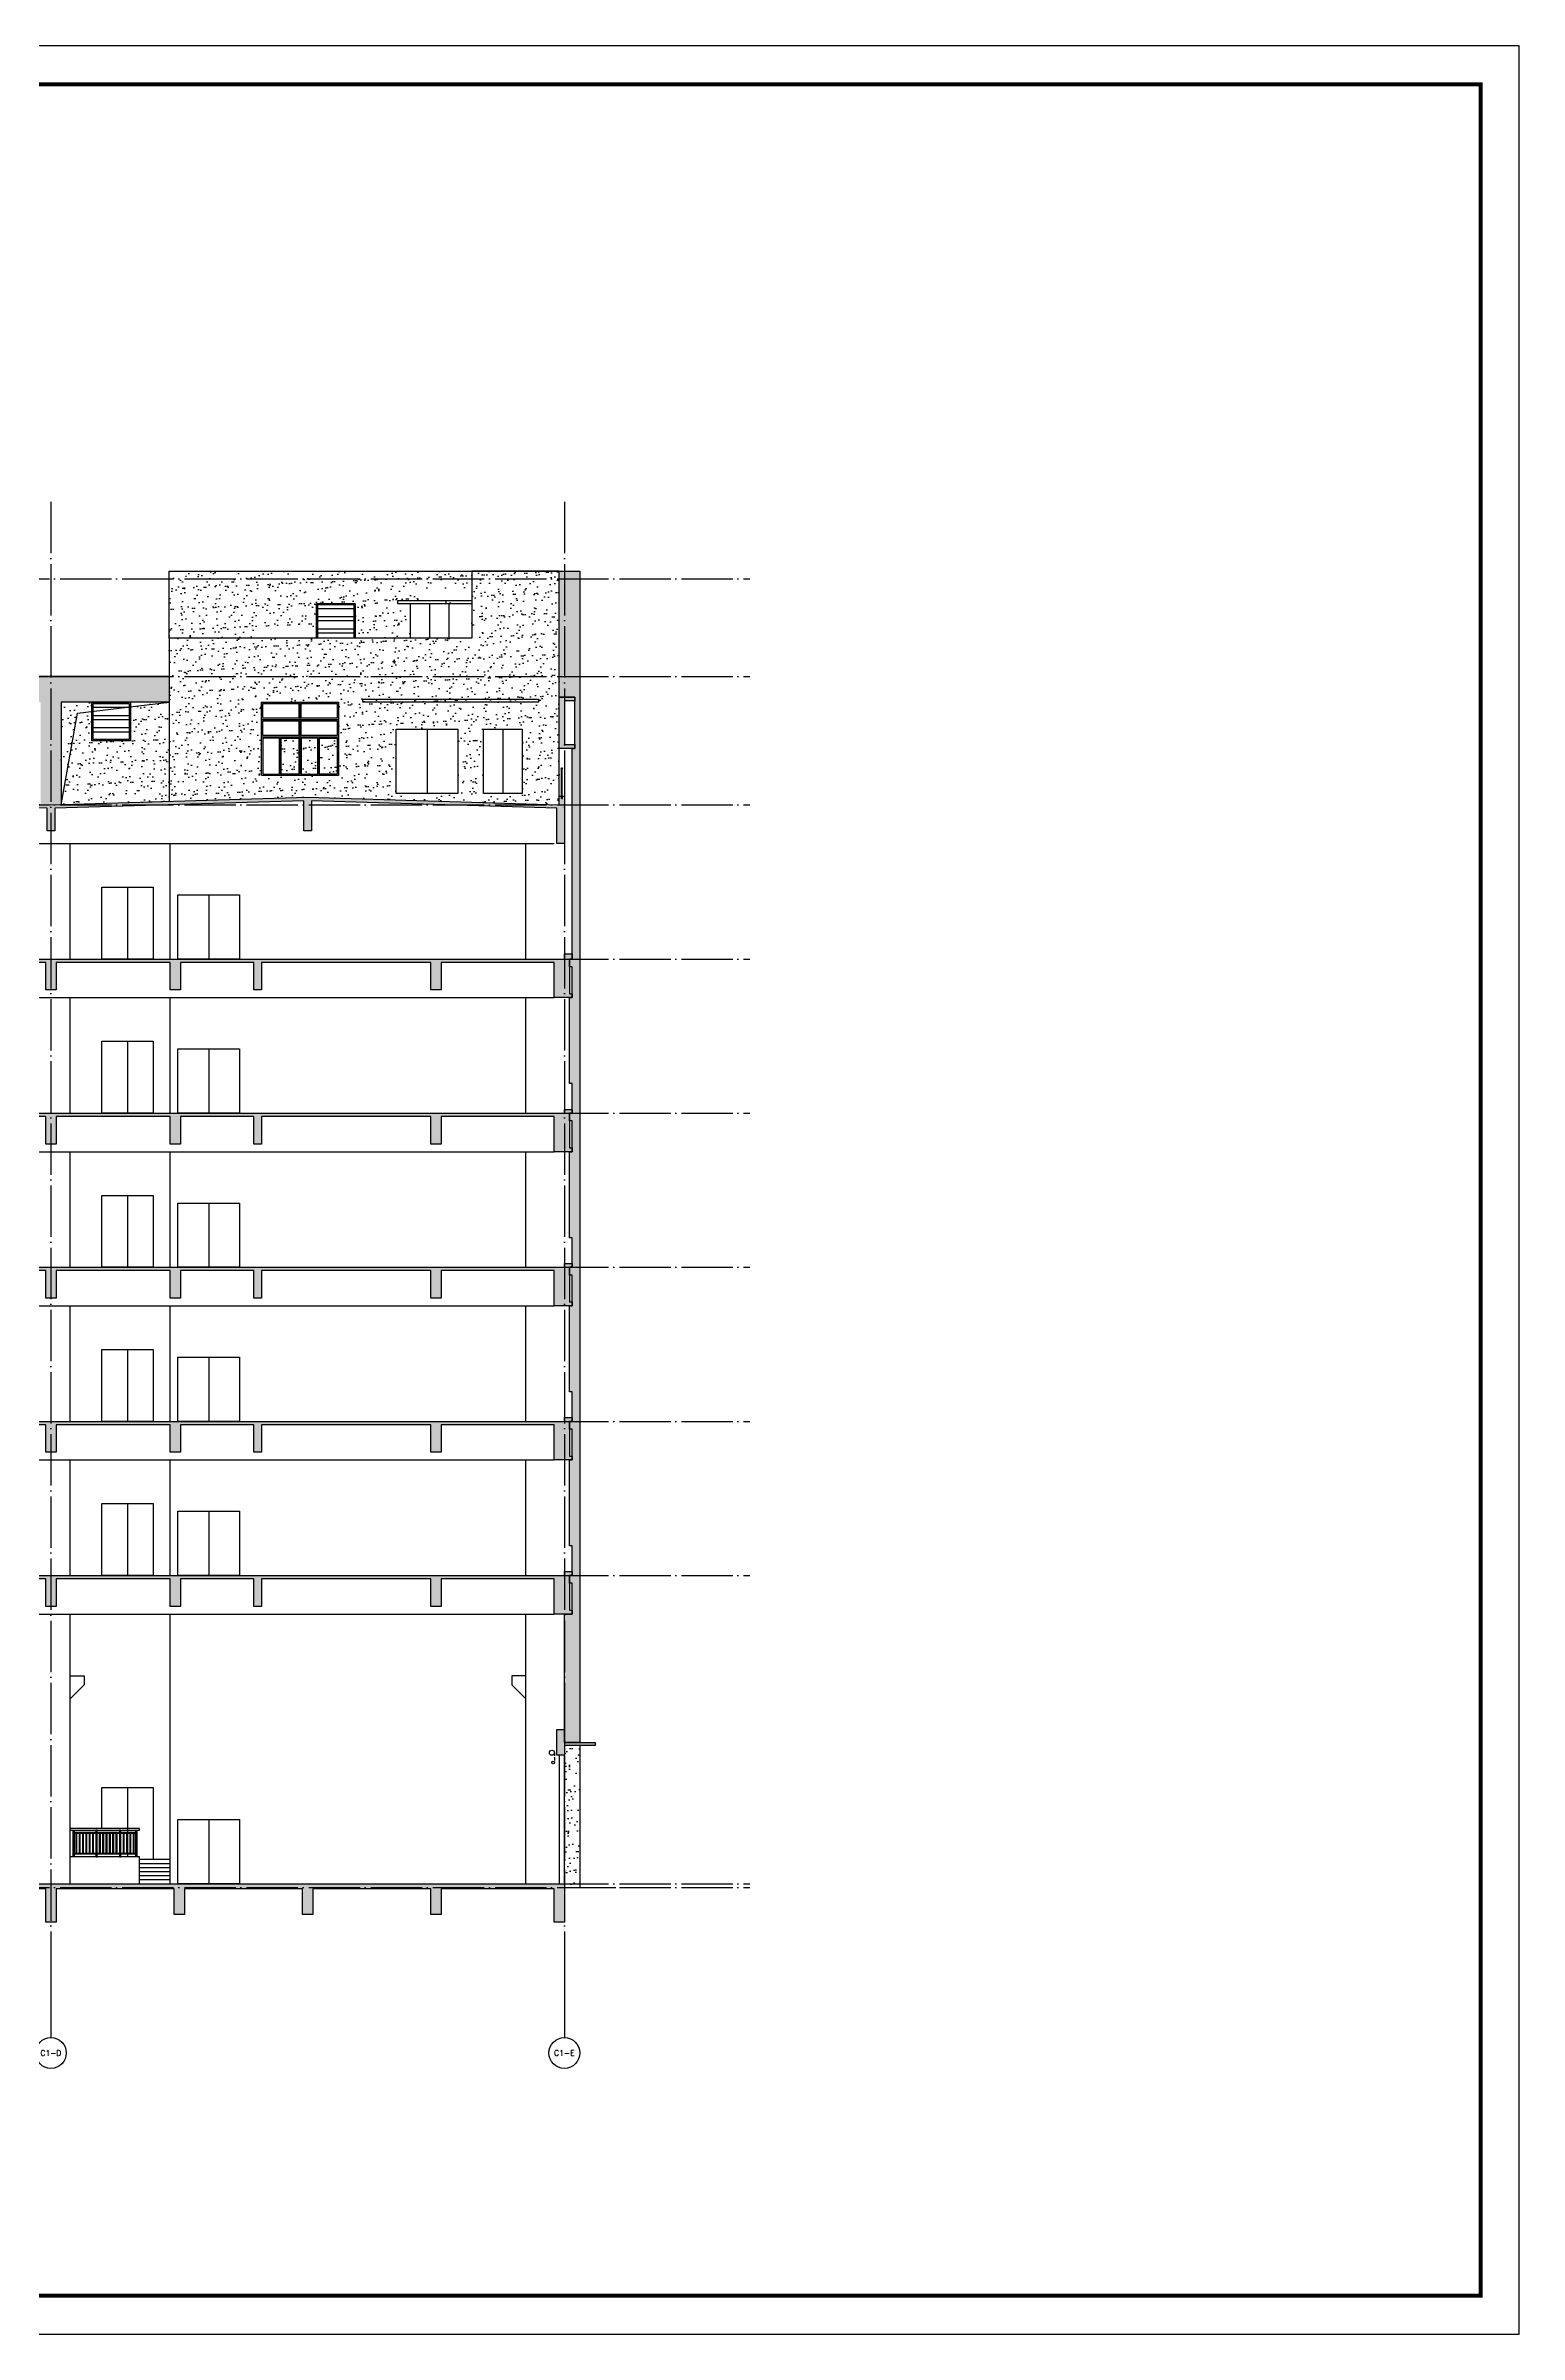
# Model space of a CAD drawing. Extents: x 6843040 to 15500510, y -6507076 to -4940511.
# Drawn here: x 8177703 to 8235093, y -5959321 to -5870221 of the extents above; entities that cross this region are included whole.
import ezdxf
from ezdxf.enums import TextEntityAlignment as Align

# ---------------------------------------------------------------- set-up
doc = ezdxf.new("R2010")
doc.units = 0
doc.header["$LTSCALE"] = 1000
doc.header["$MEASUREMENT"] = 0
for name, pattern in [('DASH', [0.35, 0.25, -0.1]), ('DASH_50', [0.175, 0.125, -0.05]), ('DOTE', [2.42, 2, -0.2, 0.02, -0.2])]:
    doc.linetypes.add(name, pattern=pattern)
for name, color, linetype in [('AXIS', 3, 'Continuous'), ('AXIS_TEXT', 7, 'Continuous'), ('COLUMN', 10, 'Continuous'), ('DOTE', 8, 'DOTE'), ('E_LINE_1', 1, 'Continuous'), ('E_LINE_3', 7, 'Continuous'), ('E_LINE_4', 5, 'Continuous'), ('E_LINE_5', 8, 'Continuous'), ('PUB_HACTH', 8, 'Continuous'), ('PUB_TITLE', 4, 'Continuous'), ('RAIL', 163, 'Continuous'), ('WALL6', 5, 'Continuous'), ('WINDOW', 4, 'Continuous'), ('剪力墙线', 211, 'Continuous')]:
    doc.layers.add(name, color=color, linetype=linetype)
doc.styles.add('_TCH_AXIS', font='COMPLEX', dxfattribs={"bigfont": 'GBCBIG'})
doc.styles.add('COMPLEX', font='COMPLEX')
pattern_1 = [(82.5, (0, 0), (-422.103955, 395.378137), [0, -456, 0, -510, 0, -487.5]), (52.5, (0, 0), (-223.241253, 974.09392), [0, -246, 0, -411, 0, -157.5]), (12.5, (-260.9, -260.9), (659.408782, 661.809715), [0, -150, 0, -540, 0, -705]), (2.5, (-260.9, -260.9), (451.51265, 823.878855), [0, -75, 0, -354, 0, -405])]

# ---------------------------------------------------------------- blocks, each defined once
blk = doc.blocks.new('wdadas')
at = {"layer": 'E_LINE_4'}
for points in [[(8261316, -6090106), (8320516, -6090106)], [(8262416, -6094606), (8262416, -6090106)], [(8264516, -6094606), (8264516, -6090106)], [(8272766, -6094606), (8272766, -6090106)], [(8280165, -6094606), (8280165, -6090106)], [(8281665, -6094606), (8281665, -6090106)], [(8289965, -6094606), (8289965, -6090106)], [(8296066, -6094606), (8296066, -6090106)], [(8300165, -6094606), (8300165, -6090106)], [(8301665, -6094606), (8301665, -6090106)], [(8305566, -6094606), (8305566, -6090106)], [(8319416, -6094606), (8319416, -6090106)]]:
    blk.add_lwpolyline(points, dxfattribs=at)
at = {"layer": 'E_LINE_5'}
for points in [[(8274245, -6093456), (8274245, -6090106)], [(8275725, -6093456), (8275725, -6090106)], [(8277205, -6093456), (8277205, -6090106)], [(8278685, -6093456), (8278685, -6090106)], [(8291445, -6093456), (8291445, -6090106)], [(8292925, -6093456), (8292925, -6090106)], [(8294405, -6093456), (8294405, -6090106)], [(8295885, -6093456), (8295885, -6090106)], [(8272766, -6093456), (8280165, -6093456)], [(8289965, -6093456), (8296066, -6093456)]]:
    blk.add_lwpolyline(points, dxfattribs=at)
at = {"layer": 'WINDOW'}
for points in [[(8265951, -6094606), (8265951, -6091806), (8267951, -6091806), (8267951, -6094606)], [(8269281, -6094606), (8269281, -6091806), (8271281, -6091806), (8271281, -6094606)], [(8282900, -6094606), (8282900, -6091806), (8284900, -6091806), (8284900, -6094606)], [(8286430, -6094606), (8286430, -6091806), (8288430, -6091806), (8288430, -6094606)], [(8296931, -6094606), (8296931, -6091806), (8298931, -6091806), (8298931, -6094606)], [(8302901, -6094606), (8302901, -6091806), (8304901, -6091806), (8304901, -6094606)]]:
    blk.add_lwpolyline(points, close=True, dxfattribs=at)
for points in [[(8266951, -6091806), (8266951, -6094606)], [(8270281, -6091806), (8270281, -6094606)], [(8283900, -6091806), (8283900, -6094606)], [(8287430, -6091806), (8287430, -6094606)], [(8297931, -6091806), (8297931, -6094606)], [(8303901, -6091806), (8303901, -6094606)]]:
    blk.add_lwpolyline(points, dxfattribs=at)
blk = doc.blocks.new('gtdwer34')
at = {"layer": 'WALL6'}
h = blk.add_hatch(dxfattribs=at)
h.set_pattern_fill('ANSI32', color=256, scale=2, style=0)
h.set_pattern_definition([(45, (2115741.957, -882245.928), (-6.73519209, 6.73519209), []), (45, (2115746.447, -882245.928), (-6.73519209, 6.73519209), [])])
h.paths.add_polyline_path([(44309, -285947), (44243, -285947), (44243, -285953), (44309, -285953)])
for p, q in [((44261, -285909), (44261, -284869)), ((44291, -285909), (44291, -284869))]:
    blk.add_line(p, q, dxfattribs=at)
at = {"layer": 'WALL6', "linetype": 'DASH', "ltscale": 0.05}
for p, q in [((44261, -285947), (44261, -285909)), ((44291, -285947), (44291, -285909))]:
    blk.add_line(p, q, dxfattribs=at)
at = {"layer": 'WALL6'}
blk.add_lwpolyline([(44243, -285947), (44309, -285947), (44309, -285953), (44243, -285953)], close=True, dxfattribs=at)
for points in [[(44250, -285924), (44250, -285920, 0.231992), (44261, -285909), (44291, -285909)], [(44303, -285924), (44303, -285920, -0.231992), (44291, -285909), (44286, -285909)]]:
    blk.add_lwpolyline(points, format="xyb", dxfattribs=at)
blk.add_lwpolyline([(44303, -285920), (44250, -285920)], dxfattribs=at)
at = {"layer": 'WALL6', "linetype": 'DASH', "ltscale": 0.05}
for points in [[(44288, -286022), (44304, -286022), (44304, -285955), (44251, -285955), (44251, -286022), (44268, -286022)], [(44304, -286022), (44304, -285955), (44251, -285955), (44251, -286022), (44268, -286022)], [(44288, -286017), (44299, -286017), (44299, -285960), (44256, -285960), (44256, -286017), (44268, -286017)], [(44268, -286017), (44268, -286022)], [(44288, -286017), (44288, -286022)]]:
    blk.add_lwpolyline(points, dxfattribs=at)
at = {"layer": 'WALL6'}
for radius in [25, 20]:
    blk.add_circle((44276, -284849), radius, dxfattribs=at)
blk = doc.blocks.new('_AXISO')
blk.add_circle((0, 0), 0.5)
at = {"layer": 'AXIS_TEXT', "style": 'COMPLEX', "width": 1.041667}
blk.add_attdef('A', text='', height=0.56, dxfattribs=at).set_placement((-0.25, -0.28), (0.25, -0.28), align=Align.FIT)

msp = doc.modelspace()

# ---------------------------------------------------------------- hatches: boundary and pattern name
at = {"layer": 'E_LINE_5'}
h = msp.add_hatch(dxfattribs=at)
h.set_pattern_fill('ANSI32', color=256, scale=100, angle=135)
h.set_pattern_definition([(180, (-119583.7, 3850), (-3e-14, -476.25), []), (180, (-119742.46, 4008.75), (-3e-14, -476.25), [])])
h.paths.add_polyline_path([(8189704, -5893380.4), (8189704, -5891980.4), (8188304, -5891980.4), (8188304, -5893380.4)])
h = msp.add_hatch(dxfattribs=at)
h.set_pattern_fill('ANSI32', color=256, scale=100, angle=135)
h.set_pattern_definition([(180, (-128333.93, -8e-09), (-3e-14, -476.25), []), (180, (-128492.7, 158.75), (-3e-14, -476.25), [])])
h.paths.add_polyline_path([(8180953.7, -5897230.4), (8180953.7, -5895830.4), (8179553.7, -5895830.4), (8179553.7, -5897230.4)])
at = {"layer": 'PUB_HACTH'}
h = msp.add_hatch(dxfattribs=at)
h.set_pattern_fill('粉刷', color=256, scale=150, angle=45)
h.set_pattern_definition(pattern_1)
h.paths.add_polyline_path([(8182503.6, -5893280.4), (8182503.6, -5899642.4), (8187903.6, -5899480.4), (8197703.6, -5899774.4), (8197703.6, -5895580.4), (8197703.6, -5890680.4), (8194303.6, -5890680.4), (8194303.6, -5893280.4)])
h.paths.add_polyline_path([(8190054, -5895660.4), (8192547.5, -5895660.4), (8192097.5, -5895210.4), (8192997.5, -5895210.4), (8192547.5, -5895660.4), (8196897, -5895660.4), (8196897, -5895780.4), (8190054, -5895780.4)], flags=16)
h.paths.add_polyline_path([(8189104, -5895780.4), (8189104, -5898630.4), (8186104, -5898630.4), (8186104, -5895780.4)], flags=16)
h.paths.add_polyline_path([(8189054, -5895830.4), (8189054, -5896405.4), (8187654, -5896405.4), (8187654, -5895830.4)], flags=0)
h.paths.add_polyline_path([(8189054, -5898580.4), (8188354, -5898580.4), (8186854, -5898580.4), (8186854, -5897130.4), (8187554, -5897180.4), (8188354, -5897154.6), (8188354, -5897130.4), (8188354, -5897180.4), (8189104, -5897130.4), (8189054, -5897130.4)], flags=16)
h.paths.add_polyline_path([(8189054, -5896505.4), (8189054, -5897080.4), (8187654, -5897080.4), (8187654, -5896505.4)], flags=0)
h.paths.add_polyline_path([(8187554, -5895830.4), (8187554, -5896405.4), (8186154, -5896405.4), (8186154, -5895830.4)], flags=0)
h.paths.add_polyline_path([(8187554, -5896505.4), (8187554, -5897080.4), (8186154, -5897080.4), (8186154, -5896505.4)], flags=0)
h.paths.add_polyline_path([(8191354, -5896830.4), (8193754, -5896830.4), (8193754, -5899330.4), (8191354, -5899330.4)], flags=16)
h.paths.add_polyline_path([(8188304, -5897180.4), (8188304, -5898580.4), (8187654, -5898580.4), (8187654, -5897180.4)], flags=0)
h.paths.add_polyline_path([(8186804, -5897180.4), (8186804, -5898580.4), (8186154, -5898580.4), (8186154, -5897180.4)], flags=0)
h.paths.add_polyline_path([(8194754.3, -5896830.4), (8196254.3, -5896830.4), (8196254.3, -5899330.4), (8194754.3, -5899330.4)], flags=16)
h = msp.add_hatch(dxfattribs=at)
h.set_pattern_fill('粉刷', color=256, scale=150, angle=45)
h.set_pattern_definition(pattern_1)
h.paths.add_polyline_path([(8196897, -5895780.4), (8196897, -5895660.4), (8190054, -5895660.4), (8190054, -5895780.4)])
h.paths.add_polyline_path([(8189754, -5893280.4), (8191903.6, -5893280.4), (8191903.6, -5891930.4), (8191403.6, -5891930.4), (8191403.6, -5891830.4), (8192449.1, -5891830.4), (8191999.1, -5891380.4), (8194303.6, -5891380.4), (8194303.6, -5890680.4), (8182503.6, -5890680.4), (8182503.6, -5893280.4), (8186116.2, -5893280.4), (8185666.2, -5892830.4), (8188254, -5892830.4), (8188254, -5891930.4), (8189754, -5891930.4)])
h.paths.add_polyline_path([(8193303.6, -5891830.4), (8191403.6, -5891830.4), (8191403.6, -5891930.4), (8193303.6, -5891930.4)], flags=17)
h.paths.add_polyline_path([(8194303.6, -5891830.4), (8193303.6, -5891830.4), (8193303.6, -5891930.4), (8194303.6, -5891930.4)], flags=17)
h = msp.add_hatch(dxfattribs=at)
h.set_pattern_fill('粉刷', color=256, scale=150, angle=45)
h.set_pattern_definition(pattern_1)
h.paths.add_polyline_path([(8198503.6, -5936280.4), (8197903.6, -5936280.4), (8197903.6, -5931280.4), (8198203.6, -5931280.4), (8198203.6, -5930080.4), (8198103.6, -5930080.4), (8198103.6, -5929780.4), (8198203.6, -5929780.4), (8198203.6, -5928630.4), (8198103.6, -5928630.4), (8198103.6, -5925280.4), (8198203.6, -5925280.4), (8198203.6, -5924080.4), (8198103.6, -5924080.4), (8198103.6, -5923780.4), (8198203.6, -5923780.4), (8198203.6, -5922630.4), (8198103.6, -5922630.4), (8198103.6, -5919280.4), (8198203.6, -5919280.4), (8198203.6, -5918080.4), (8198103.6, -5918080.4), (8198103.6, -5917780.4), (8198203.6, -5917780.4), (8198203.6, -5916630.4), (8198103.6, -5916630.4), (8198103.6, -5913280.4), (8198203.6, -5913280.4), (8198203.6, -5912080.4), (8198103.6, -5912080.4), (8198103.6, -5911780.4), (8198203.6, -5911780.4), (8198203.6, -5910630.4), (8198103.6, -5910630.4), (8198103.6, -5907280.4), (8198203.6, -5907280.4), (8198203.6, -5906080.4), (8198103.6, -5906080.4), (8198103.6, -5905780.4), (8198203.6, -5905780.4), (8198203.6, -5897580.4), (8198303.6, -5897580.4), (8198303.6, -5895580.4), (8197703.6, -5895580.4), (8197703.6, -5890680.4), (8198503.6, -5890680.4)])
h = msp.add_hatch(dxfattribs=at)
h.set_pattern_fill('粉刷', color=256, scale=150, angle=45)
h.set_pattern_definition(pattern_1)
h.paths.add_polyline_path([(8182503.6, -5894780.4), (8138153.6, -5894780.4), (8137903.6, -5894780.4), (8137903.6, -5897980.4), (8138103.3, -5897980.4), (8138103.6, -5899774.4), (8138703.1, -5899756.4), (8138703.1, -5895780.4), (8149703.5, -5895780.4), (8149703.5, -5899534.4), (8150503.5, -5899558.4), (8150503.5, -5895780.4), (8157503.1, -5895780.4), (8157503.1, -5899768.4), (8157903.6, -5899780.4), (8158303.1, -5899768.4), (8158303.1, -5895780.4), (8166403.5, -5895780.4), (8166403.5, -5899525.4), (8167203.5, -5899501.4), (8167203.5, -5895780.4), (8177503.1, -5895780.4), (8177503.1, -5899768.4), (8177903.6, -5899780.4), (8178303.1, -5899768.4), (8178303.1, -5895780.4), (8182503.6, -5895780.4)])
h = msp.add_hatch(color=256, dxfattribs=at)
h.dxf.hatch_style = 1
h.paths.add_polyline_path([(8197703.6, -5897580.4), (8197703.6, -5895580.4), (8198303.6, -5895580.4), (8198303.6, -5895730.4), (8197903.6, -5895730.4), (8197903.6, -5897430.4), (8198303.6, -5897430.4), (8198303.6, -5897580.4)])
h = msp.add_hatch(dxfattribs=at)
h.set_pattern_fill('粉刷', color=256, scale=150, angle=45)
h.set_pattern_definition([(82.5, (-160534.23, -8e-09), (-422.103955, 395.378137), [0, -456, 0, -510, 0, -487.5]), (52.5, (-160534.2, -8e-09), (-223.241253, 974.09392), [0, -246, 0, -411, 0, -157.5]), (12.5, (-160795.16, -260.9), (659.408782, 661.809715), [0, -150, 0, -540, 0, -705]), (2.5, (-160795.16, -260.9), (451.51265, 823.878855), [0, -75, 0, -354, 0, -405])])
h.paths.add_polyline_path([(8182503.6, -5895780.4), (8181003.7, -5895780.4), (8181003.7, -5897280.4), (8179503.7, -5897280.4), (8179503.7, -5895780.4), (8178303.1, -5895780.4), (8178303.1, -5899768.4), (8182503.6, -5899642.4)])
h = msp.add_hatch(color=256, dxfattribs=at)
h.dxf.hatch_style = 1
h.paths.add_polyline_path([(8137603.6, -5901280.5), (8137603.6, -5901130.5), (8137903.6, -5901130.5), (8137903.4, -5898130.5), (8137603.6, -5898130.5), (8137603.6, -5897980.4), (8138103.3, -5897980.4), (8138103.6, -5899774.4), (8147903.6, -5899480.4), (8157903.6, -5899780.4), (8167903.6, -5899480.4), (8177903.6, -5899780.4), (8187903.6, -5899480.4), (8197703.6, -5899774.4), (8197703.6, -5899430.4), (8197903.6, -5899430.4), (8197903.6, -5901280.5), (8197603.6, -5901280.5), (8197603.6, -5899901.5), (8188053.6, -5899615), (8188053.6, -5900780.4), (8187753.6, -5900780.4), (8187753.6, -5899615), (8178053.6, -5899906), (8178053.6, -5900780.5), (8177753.6, -5900780.5), (8177753.6, -5899906), (8168053.6, -5899615), (8168053.6, -5900780.4), (8167753.6, -5900780.4), (8167753.6, -5899615), (8158053.6, -5899906), (8158053.6, -5900780.5), (8157753.6, -5900780.5), (8157753.6, -5899906), (8148053.6, -5899615), (8148053.6, -5900780.4), (8147753.6, -5900780.4), (8147753.6, -5899615), (8138303.6, -5899898.5), (8138303.6, -5901280.5)])
h = msp.add_hatch(color=256, dxfattribs=at)
h.dxf.hatch_style = 1
h.paths.add_polyline_path([(8178103.6, -5929910.4), (8178103.6, -5930980.4), (8177703.6, -5930980.4), (8177703.6, -5929910.4), (8173103.6, -5929910.4), (8173103.6, -5930980.4), (8172703.6, -5930980.4), (8172703.6, -5929910.4), (8168103.6, -5929910.4), (8168103.6, -5930980.4), (8167703.6, -5930980.4), (8167703.6, -5929910.4), (8163103.6, -5929910.4), (8163103.6, -5930980.4), (8162703.6, -5930980.4), (8162703.6, -5929910.4), (8158103.6, -5929910.4), (8158103.6, -5931280.4), (8157703.6, -5931280.4), (8157703.6, -5929910.4), (8153103.6, -5929910.4), (8153103.6, -5930980.4), (8152703.6, -5930980.4), (8152703.6, -5929910.4), (8148103.6, -5929910.4), (8148103.6, -5930980.4), (8147703.6, -5930980.4), (8147703.6, -5929910.4), (8143103.6, -5929910.4), (8143103.6, -5930980.4), (8142703.6, -5930980.4), (8142703.6, -5929910.4), (8138303.6, -5929910.4), (8138303.6, -5931280.4), (8137603.6, -5931280.4), (8137603.6, -5931130.4), (8137703.6, -5931130.4), (8137703.6, -5929780.4), (8137603.6, -5929780.4), (8137603.6, -5929630.4), (8137903.6, -5929630.4), (8137903.6, -5929780.4), (8197903.6, -5929780.4), (8197903.6, -5929630.4), (8198203.6, -5929630.4), (8198203.6, -5929780.4), (8198103.6, -5929780.4), (8198103.6, -5931130.4), (8198203.6, -5931130.4), (8198203.6, -5931280.4), (8197503.6, -5931280.4), (8197503.6, -5929910.4), (8193103.6, -5929910.4), (8193103.6, -5930980.4), (8192703.6, -5930980.4), (8192703.6, -5929910.4), (8186103.6, -5929910.4), (8186103.6, -5930980.4), (8185803.6, -5930980.4), (8185803.6, -5929910.4), (8182953.6, -5929910.4), (8182953.6, -5930980.4), (8182553.6, -5930980.4), (8182553.6, -5929910.4)])
h.paths.add_polyline_path([(8178103.6, -5923910.4), (8178103.6, -5924980.4), (8177703.6, -5924980.4), (8177703.6, -5923910.4), (8173103.6, -5923910.4), (8173103.6, -5924980.4), (8172703.6, -5924980.4), (8172703.6, -5923910.4), (8168103.6, -5923910.4), (8168103.6, -5924980.4), (8167703.6, -5924980.4), (8167703.6, -5923910.4), (8163103.6, -5923910.4), (8163103.6, -5924980.4), (8162703.6, -5924980.4), (8162703.6, -5923910.4), (8158103.6, -5923910.4), (8158103.6, -5925280.4), (8157703.6, -5925280.4), (8157703.6, -5923910.4), (8153103.6, -5923910.4), (8153103.6, -5924980.4), (8152703.6, -5924980.4), (8152703.6, -5923910.4), (8148103.6, -5923910.4), (8148103.6, -5924980.4), (8147703.6, -5924980.4), (8147703.6, -5923910.4), (8143103.6, -5923910.4), (8143103.6, -5924980.4), (8142703.6, -5924980.4), (8142703.6, -5923910.4), (8138303.6, -5923910.4), (8138303.6, -5925280.4), (8137603.6, -5925280.4), (8137603.6, -5925130.4), (8137703.6, -5925130.4), (8137703.6, -5923780.4), (8137603.6, -5923780.4), (8137603.6, -5923630.4), (8137903.6, -5923630.4), (8137903.6, -5923780.4), (8197903.6, -5923780.4), (8197903.6, -5923630.4), (8198203.6, -5923630.4), (8198203.6, -5923780.4), (8198103.6, -5923780.4), (8198103.6, -5925130.4), (8198203.6, -5925130.4), (8198203.6, -5925280.4), (8197503.6, -5925280.4), (8197503.6, -5923910.4), (8193103.6, -5923910.4), (8193103.6, -5924980.4), (8192703.6, -5924980.4), (8192703.6, -5923910.4), (8186103.6, -5923910.4), (8186103.6, -5924980.4), (8185803.6, -5924980.4), (8185803.6, -5923910.4), (8182953.6, -5923910.4), (8182953.6, -5924980.4), (8182553.6, -5924980.4), (8182553.6, -5923910.4)])
h.paths.add_polyline_path([(8178103.6, -5917910.4), (8178103.6, -5918980.4), (8177703.6, -5918980.4), (8177703.6, -5917910.4), (8173103.6, -5917910.4), (8173103.6, -5918980.4), (8172703.6, -5918980.4), (8172703.6, -5917910.4), (8168103.6, -5917910.4), (8168103.6, -5918980.4), (8167703.6, -5918980.4), (8167703.6, -5917910.4), (8163103.6, -5917910.4), (8163103.6, -5918980.4), (8162703.6, -5918980.4), (8162703.6, -5917910.4), (8158103.6, -5917910.4), (8158103.6, -5919280.4), (8157703.6, -5919280.4), (8157703.6, -5917910.4), (8153103.6, -5917910.4), (8153103.6, -5918980.4), (8152703.6, -5918980.4), (8152703.6, -5917910.4), (8148103.6, -5917910.4), (8148103.6, -5918980.4), (8147703.6, -5918980.4), (8147703.6, -5917910.4), (8143103.6, -5917910.4), (8143103.6, -5918980.4), (8142703.6, -5918980.4), (8142703.6, -5917910.4), (8138303.6, -5917910.4), (8138303.6, -5919280.4), (8137603.6, -5919280.4), (8137603.6, -5919130.4), (8137703.6, -5919130.4), (8137703.6, -5917780.4), (8137603.6, -5917780.4), (8137603.6, -5917630.4), (8137903.6, -5917630.4), (8137903.6, -5917780.4), (8197903.6, -5917780.4), (8197903.6, -5917630.4), (8198203.6, -5917630.4), (8198203.6, -5917780.4), (8198103.6, -5917780.4), (8198103.6, -5919130.4), (8198203.6, -5919130.4), (8198203.6, -5919280.4), (8197503.6, -5919280.4), (8197503.6, -5917910.4), (8193103.6, -5917910.4), (8193103.6, -5918980.4), (8192703.6, -5918980.4), (8192703.6, -5917910.4), (8186103.6, -5917910.4), (8186103.6, -5918980.4), (8185803.6, -5918980.4), (8185803.6, -5917910.4), (8182953.6, -5917910.4), (8182953.6, -5918980.4), (8182553.6, -5918980.4), (8182553.6, -5917910.4)])
h.paths.add_polyline_path([(8178103.6, -5911910.4), (8178103.6, -5912980.4), (8177703.6, -5912980.4), (8177703.6, -5911910.4), (8173103.6, -5911910.4), (8173103.6, -5912980.4), (8172703.6, -5912980.4), (8172703.6, -5911910.4), (8168103.6, -5911910.4), (8168103.6, -5912980.4), (8167703.6, -5912980.4), (8167703.6, -5911910.4), (8163103.6, -5911910.4), (8163103.6, -5912980.4), (8162703.6, -5912980.4), (8162703.6, -5911910.4), (8158103.6, -5911910.4), (8158103.6, -5913280.4), (8157703.6, -5913280.4), (8157703.6, -5911910.4), (8153103.6, -5911910.4), (8153103.6, -5912980.4), (8152703.6, -5912980.4), (8152703.6, -5911910.4), (8148103.6, -5911910.4), (8148103.6, -5912980.4), (8147703.6, -5912980.4), (8147703.6, -5911910.4), (8143103.6, -5911910.4), (8143103.6, -5912980.4), (8142703.6, -5912980.4), (8142703.6, -5911910.4), (8138303.6, -5911910.4), (8138303.6, -5913280.4), (8137603.6, -5913280.4), (8137603.6, -5913130.4), (8137703.6, -5913130.4), (8137703.6, -5911780.4), (8137603.6, -5911780.4), (8137603.6, -5911630.4), (8137903.6, -5911630.4), (8137903.6, -5911780.4), (8197903.6, -5911780.4), (8197903.6, -5911630.4), (8198203.6, -5911630.4), (8198203.6, -5911780.4), (8198103.6, -5911780.4), (8198103.6, -5913130.4), (8198203.6, -5913130.4), (8198203.6, -5913280.4), (8197503.6, -5913280.4), (8197503.6, -5911910.4), (8193103.6, -5911910.4), (8193103.6, -5912980.4), (8192703.6, -5912980.4), (8192703.6, -5911910.4), (8186103.6, -5911910.4), (8186103.6, -5912980.4), (8185803.6, -5912980.4), (8185803.6, -5911910.4), (8182953.6, -5911910.4), (8182953.6, -5912980.4), (8182553.6, -5912980.4), (8182553.6, -5911910.4)])
h.paths.add_polyline_path([(8178103.6, -5905910.4), (8178103.6, -5906980.4), (8177703.6, -5906980.4), (8177703.6, -5905910.4), (8173103.6, -5905910.4), (8173103.6, -5906980.4), (8172703.6, -5906980.4), (8172703.6, -5905910.4), (8168103.6, -5905910.4), (8168103.6, -5906980.4), (8167703.6, -5906980.4), (8167703.6, -5905910.4), (8163103.6, -5905910.4), (8163103.6, -5906980.4), (8162703.6, -5906980.4), (8162703.6, -5905910.4), (8158103.6, -5905910.4), (8158103.6, -5907280.4), (8157703.6, -5907280.4), (8157703.6, -5905910.4), (8153103.6, -5905910.4), (8153103.6, -5906980.4), (8152703.6, -5906980.4), (8152703.6, -5905910.4), (8148103.6, -5905910.4), (8148103.6, -5906980.4), (8147703.6, -5906980.4), (8147703.6, -5905910.4), (8143103.6, -5905910.4), (8143103.6, -5906980.4), (8142703.6, -5906980.4), (8142703.6, -5905910.4), (8138303.6, -5905910.4), (8138303.6, -5907280.4), (8137603.6, -5907280.4), (8137603.6, -5907130.4), (8137703.6, -5907130.4), (8137703.6, -5905780.4), (8137603.6, -5905780.4), (8137603.6, -5905630.4), (8137903.6, -5905630.4), (8137903.6, -5905780.4), (8197903.6, -5905780.4), (8197903.6, -5905580.4), (8198203.6, -5905580.4), (8198203.6, -5905780.4), (8198103.6, -5905780.4), (8198103.6, -5907130.4), (8198203.6, -5907130.4), (8198203.6, -5907280.4), (8197503.6, -5907280.4), (8197503.6, -5905910.4), (8193103.6, -5905910.4), (8193103.6, -5906980.4), (8192703.6, -5906980.4), (8192703.6, -5905910.4), (8186103.6, -5905910.4), (8186103.6, -5906980.4), (8185803.6, -5906980.4), (8185803.6, -5905910.4), (8182953.6, -5905910.4), (8182953.6, -5906980.4), (8182553.6, -5906980.4), (8182553.6, -5905910.4)])
h = msp.add_hatch(color=256, dxfattribs=at)
h.dxf.hatch_style = 1
h.paths.add_polyline_path([(8197903.6, -5936400.4), (8197903.6, -5936780.4), (8197603.6, -5936780.4), (8197603.6, -5935780.4), (8197903.6, -5935780.4), (8197903.6, -5936280.4), (8199103.6, -5936280.4), (8199103.6, -5936400.4)])
h = msp.add_hatch(dxfattribs=at)
h.set_pattern_fill('粉刷', color=256, scale=150, angle=45)
h.set_pattern_definition(pattern_1)
h.paths.add_polyline_path([(8197903.6, -5941780.4), (8197903.6, -5941930.4), (8198503.6, -5941930.4), (8198503.6, -5936400.4), (8197903.6, -5936400.4), (8197903.6, -5936780.4)])
h = msp.add_hatch(color=256, dxfattribs=at)
h.dxf.hatch_style = 1
h.paths.add_polyline_path([(8137903.6, -5943280.4), (8137903.6, -5941780.4), (8197903.6, -5941780.4), (8197903.6, -5943280.4), (8197503.6, -5943280.4), (8197503.6, -5941980.4), (8193103.6, -5941980.4), (8193103.6, -5942980.4), (8192703.6, -5942980.4), (8192703.6, -5941980.4), (8188103.6, -5941980.4), (8188103.6, -5942980.4), (8187703.6, -5942980.4), (8187703.6, -5941980.4), (8183103.6, -5941980.4), (8183103.6, -5942980.4), (8182703.6, -5942980.4), (8182703.6, -5941980.4), (8178103.6, -5941980.4), (8178103.6, -5943280.4), (8177703.6, -5943280.4), (8177703.6, -5941980.4), (8173103.6, -5941980.4), (8173103.6, -5942980.4), (8172703.6, -5942980.4), (8172703.6, -5941980.4), (8168103.6, -5941980.4), (8168103.6, -5942985.8), (8167703.6, -5942985.8), (8167703.6, -5941980.4), (8163103.6, -5941980.4), (8163103.6, -5942980.4), (8162703.6, -5942980.4), (8162703.6, -5941980.4), (8158103.6, -5941980.4), (8158103.6, -5943280.4), (8157703.6, -5943280.4), (8157703.6, -5941980.4), (8153103.6, -5941980.4), (8153103.6, -5942980.4), (8152703.6, -5942980.4), (8152703.6, -5941980.4), (8148103.6, -5941980.4), (8148103.6, -5942980.4), (8147703.6, -5942980.4), (8147703.6, -5941980.4), (8143103.6, -5941980.4), (8143103.6, -5942980.4), (8142703.6, -5942980.4), (8142703.6, -5941980.4), (8138303.6, -5941980.4), (8138303.6, -5943280.4)])

# ---------------------------------------------------------------- linework, layer by layer
msp.add_lwpolyline([(8189104, -5898630.4), (8186104, -5898630.4), (8186104, -5895780.4), (8189104, -5895780.4)], close=True)
at = {"layer": 'AXIS'}
for p, q in [((8177903.6, -5944171), (8177903.6, -5947770.4)), ((8197903.6, -5944171), (8197903.6, -5947770.4))]:
    msp.add_line(p, q, dxfattribs=at)
at = {"layer": 'COLUMN'}
for points in [[(8167903.6, -5899480.4), (8177903.6, -5899780.4), (8187903.6, -5899480.4), (8197703.6, -5899774.4), (8197703.6, -5899430.4), (8197903.6, -5899430.4)], [(8197903.6, -5899430.4), (8197903.6, -5901280.5), (8197603.6, -5901280.5), (8197603.6, -5899901.5), (8188053.6, -5899615), (8188053.6, -5900780.4), (8187753.6, -5900780.4), (8187753.6, -5899615), (8178053.6, -5899906), (8178053.6, -5900780.5), (8177753.6, -5900780.5), (8177753.6, -5899906), (8168053.6, -5899615)], [(8137903.6, -5905780.4), (8197903.6, -5905780.4), (8197903.6, -5905580.4), (8198203.6, -5905580.4), (8198203.6, -5905780.4), (8198103.6, -5905780.4), (8198103.6, -5907130.4), (8198203.6, -5907130.4), (8198203.6, -5907280.4), (8197503.6, -5907280.4), (8197503.6, -5905910.4), (8193103.6, -5905910.4), (8193103.6, -5906980.4), (8192703.6, -5906980.4), (8192703.6, -5905910.4), (8186103.6, -5905910.4), (8186103.6, -5906980.4), (8185803.6, -5906980.4), (8185803.6, -5905910.4), (8182953.6, -5905910.4), (8182953.6, -5906980.4), (8182553.6, -5906980.4), (8182553.6, -5905910.4), (8178103.6, -5905910.4)], [(8178103.6, -5905910.4), (8178103.6, -5906980.4), (8177703.6, -5906980.4), (8177703.6, -5905910.4), (8173103.6, -5905910.4)], [(8137903.6, -5911780.4), (8197903.6, -5911780.4), (8197903.6, -5911630.4), (8198203.6, -5911630.4), (8198203.6, -5911780.4), (8198103.6, -5911780.4), (8198103.6, -5913130.4), (8198203.6, -5913130.4), (8198203.6, -5913280.4), (8197503.6, -5913280.4), (8197503.6, -5911910.4), (8193103.6, -5911910.4), (8193103.6, -5912980.4), (8192703.6, -5912980.4), (8192703.6, -5911910.4), (8186103.6, -5911910.4), (8186103.6, -5912980.4), (8185803.6, -5912980.4), (8185803.6, -5911910.4), (8182953.6, -5911910.4), (8182953.6, -5912980.4), (8182553.6, -5912980.4), (8182553.6, -5911910.4), (8178103.6, -5911910.4)], [(8178103.6, -5911910.4), (8178103.6, -5912980.4), (8177703.6, -5912980.4), (8177703.6, -5911910.4), (8173103.6, -5911910.4)], [(8137903.6, -5917780.4), (8197903.6, -5917780.4), (8197903.6, -5917630.4), (8198203.6, -5917630.4), (8198203.6, -5917780.4), (8198103.6, -5917780.4), (8198103.6, -5919130.4), (8198203.6, -5919130.4), (8198203.6, -5919280.4), (8197503.6, -5919280.4), (8197503.6, -5917910.4), (8193103.6, -5917910.4), (8193103.6, -5918980.4), (8192703.6, -5918980.4), (8192703.6, -5917910.4), (8186103.6, -5917910.4), (8186103.6, -5918980.4), (8185803.6, -5918980.4), (8185803.6, -5917910.4), (8182953.6, -5917910.4), (8182953.6, -5918980.4), (8182553.6, -5918980.4), (8182553.6, -5917910.4), (8178103.6, -5917910.4)], [(8178103.6, -5917910.4), (8178103.6, -5918980.4), (8177703.6, -5918980.4), (8177703.6, -5917910.4), (8173103.6, -5917910.4)], [(8137903.6, -5923780.4), (8197903.6, -5923780.4), (8197903.6, -5923630.4), (8198203.6, -5923630.4), (8198203.6, -5923780.4), (8198103.6, -5923780.4), (8198103.6, -5925130.4), (8198203.6, -5925130.4), (8198203.6, -5925280.4), (8197503.6, -5925280.4), (8197503.6, -5923910.4), (8193103.6, -5923910.4), (8193103.6, -5924980.4), (8192703.6, -5924980.4), (8192703.6, -5923910.4), (8186103.6, -5923910.4), (8186103.6, -5924980.4), (8185803.6, -5924980.4), (8185803.6, -5923910.4), (8182953.6, -5923910.4), (8182953.6, -5924980.4), (8182553.6, -5924980.4), (8182553.6, -5923910.4), (8178103.6, -5923910.4)], [(8178103.6, -5923910.4), (8178103.6, -5924980.4), (8177703.6, -5924980.4), (8177703.6, -5923910.4), (8173103.6, -5923910.4)], [(8137903.6, -5929780.4), (8197903.6, -5929780.4), (8197903.6, -5929630.4), (8198203.6, -5929630.4), (8198203.6, -5929780.4), (8198103.6, -5929780.4), (8198103.6, -5931130.4), (8198203.6, -5931130.4), (8198203.6, -5931280.4), (8197503.6, -5931280.4), (8197503.6, -5929910.4), (8193103.6, -5929910.4), (8193103.6, -5930980.4), (8192703.6, -5930980.4), (8192703.6, -5929910.4), (8186103.6, -5929910.4), (8186103.6, -5930980.4), (8185803.6, -5930980.4), (8185803.6, -5929910.4), (8182953.6, -5929910.4), (8182953.6, -5930980.4), (8182553.6, -5930980.4), (8182553.6, -5929910.4), (8178103.6, -5929910.4)], [(8178103.6, -5929910.4), (8178103.6, -5930980.4), (8177703.6, -5930980.4), (8177703.6, -5929910.4), (8173103.6, -5929910.4)], [(8197903.6, -5936400.4), (8197903.6, -5936780.4), (8197603.6, -5936780.4), (8197603.6, -5935780.4), (8197903.6, -5935780.4), (8197903.6, -5936280.4), (8199103.6, -5936280.4), (8199103.6, -5936400.4), (8197903.6, -5936400.4)], [(8137903.6, -5941780.4), (8197903.6, -5941780.4), (8197903.6, -5943280.4), (8197503.6, -5943280.4), (8197503.6, -5941980.4), (8193103.6, -5941980.4), (8193103.6, -5942980.4), (8192703.6, -5942980.4), (8192703.6, -5941980.4), (8188103.6, -5941980.4), (8188103.6, -5942980.4), (8187703.6, -5942980.4), (8187703.6, -5941980.4), (8183103.6, -5941980.4), (8183103.6, -5942980.4), (8182703.6, -5942980.4), (8182703.6, -5941980.4), (8178103.6, -5941980.4), (8178103.6, -5943280.4), (8177703.6, -5943280.4), (8177703.6, -5941980.4), (8173103.6, -5941980.4)], [(8197903.6, -5941930.4), (8199907.1, -5941930.4)]]:
    msp.add_lwpolyline(points, dxfattribs=at)
msp.add_lwpolyline([(8197603.6, -5935780.4), (8197903.6, -5935780.4), (8197903.6, -5936780.4), (8197603.6, -5936780.4)], close=True, dxfattribs=at)
at = {"layer": 'DOTE'}
for p, q in [((8177903.6, -5887980.4), (8177903.6, -5945171)), ((8197903.6, -5887980.4), (8197903.6, -5945171)), ((8134703.6, -5890980.4), (8205124.8, -5890980.4)), ((8134703.6, -5894780.4), (8205124.8, -5894780.4)), ((8134703.6, -5899780.4), (8205124.8, -5899780.4)), ((8134703.6, -5905780.4), (8205124.8, -5905780.4)), ((8134703.6, -5911780.4), (8205124.8, -5911780.4)), ((8134703.6, -5917780.4), (8205124.8, -5917780.4)), ((8134703.6, -5923780.4), (8205124.8, -5923780.4)), ((8134703.6, -5929780.4), (8205124.8, -5929780.4)), ((8134703.6, -5941780.4), (8205124.8, -5941780.4)), ((8134703.6, -5941930.4), (8205124.8, -5941930.4))]:
    msp.add_line(p, q, dxfattribs=at)
at = {"layer": 'E_LINE_1'}
msp.add_lwpolyline([(8197703.6, -5897580.4), (8197703.6, -5895580.4), (8198303.6, -5895580.4), (8198303.6, -5895730.4), (8197903.6, -5895730.4), (8197903.6, -5897430.4), (8198303.6, -5897430.4), (8198303.6, -5897580.4), (8197703.6, -5897580.4)], dxfattribs=at)
at = {"layer": 'E_LINE_3'}
for p, q in [((8194303.6, -5890680.4), (8194303.6, -5893280.4)), ((8194303.6, -5893280.4), (8182503.6, -5893280.4)), ((8182503.6, -5893280.4), (8182503.6, -5899642.4))]:
    msp.add_line(p, q, dxfattribs=at)
for points in [[(8137903.6, -5897980.4), (8138103.3, -5897980.4), (8138103.6, -5899774.4), (8147903.6, -5899480.4), (8157903.6, -5899780.4), (8167903.6, -5899480.4), (8177903.6, -5899780.4), (8187903.6, -5899480.4), (8197703.6, -5899774.4), (8197703.6, -5895580.4), (8197703.6, -5890680.4), (8194303.6, -5890680.4)], [(8194303.6, -5890680.4), (8197903.6, -5890680.4), (8198503.6, -5890680.4), (8198503.6, -5936280.4)], [(8197703.6, -5899430.4), (8197703.6, -5890680.4), (8198503.6, -5890680.4)], [(8138153.6, -5894780.4), (8182503.6, -5894780.4), (8137903.6, -5894780.4), (8137903.6, -5897980.4), (8138103.3, -5897980.4), (8138103.6, -5899774.4)], [(8190054, -5895660.4), (8196897, -5895660.4), (8196897, -5895780.4), (8190054, -5895780.4), (8190054, -5895660.4)], [(8182503.6, -5895780.4), (8178303.1, -5895780.4), (8178303.1, -5899768.4)], [(8198503.6, -5936400.4), (8198503.6, -5941930.4)]]:
    msp.add_lwpolyline(points, dxfattribs=at)
msp.add_lwpolyline([(8198503.6, -5936280.4), (8197903.6, -5936280.4), (8197903.6, -5931280.4), (8198203.6, -5931280.4), (8198203.6, -5930080.4), (8198103.6, -5930080.4), (8198103.6, -5929780.4), (8198203.6, -5929780.4), (8198203.6, -5928630.4), (8198103.6, -5928630.4), (8198103.6, -5925280.4), (8198203.6, -5925280.4), (8198203.6, -5924080.4), (8198103.6, -5924080.4), (8198103.6, -5923780.4), (8198203.6, -5923780.4), (8198203.6, -5922630.4), (8198103.6, -5922630.4), (8198103.6, -5919280.4), (8198203.6, -5919280.4), (8198203.6, -5918080.4), (8198103.6, -5918080.4), (8198103.6, -5917780.4), (8198203.6, -5917780.4), (8198203.6, -5916630.4), (8198103.6, -5916630.4), (8198103.6, -5913280.4), (8198203.6, -5913280.4), (8198203.6, -5912080.4), (8198103.6, -5912080.4), (8198103.6, -5911780.4), (8198203.6, -5911780.4), (8198203.6, -5910630.4), (8198103.6, -5910630.4), (8198103.6, -5907280.4), (8198203.6, -5907280.4), (8198203.6, -5906080.4), (8198103.6, -5906080.4), (8198103.6, -5905780.4), (8198203.6, -5905780.4), (8198203.6, -5897580.4), (8198303.6, -5897580.4), (8198303.6, -5895580.4), (8197703.6, -5895580.4), (8197703.6, -5890680.4), (8198503.6, -5890680.4)], close=True, dxfattribs=at)
at = {"layer": 'E_LINE_4'}
msp.add_line((8181353.6, -5940730.4), (8178653.2, -5940730.4), dxfattribs=at)
for points in [[(8178303.1, -5899768.4), (8178933.9, -5896207.2), (8182503.6, -5895780.4)], [(8138303.6, -5931280.4), (8197503.6, -5931280.4)], [(8178653.2, -5941780.4), (8178653.2, -5931280.4)], [(8182553.6, -5941780.4), (8182553.6, -5931280.4)], [(8196403.6, -5941780.4), (8196403.6, -5931280.4)], [(8178653.2, -5933680.4), (8179203.2, -5933680.4), (8179203.2, -5934030.4), (8178653.2, -5934577.6)], [(8196404.4, -5933680.4), (8195854.4, -5933680.4), (8195854.4, -5934030.4), (8196404.4, -5934577.6)], [(8181353.6, -5941780.4), (8181353.6, -5940730.4)], [(8181353.6, -5940830.4), (8182553.6, -5940830.4)], [(8181353.6, -5940988.8), (8182553.6, -5940988.8)], [(8181353.6, -5941147.1), (8182553.6, -5941147.1)], [(8181353.6, -5941305.4), (8182553.6, -5941305.4)], [(8181353.6, -5941463.8), (8182553.6, -5941463.8)], [(8181353.6, -5941622.1), (8182553.6, -5941622.1)]]:
    msp.add_lwpolyline(points, dxfattribs=at)
at = {"layer": 'E_LINE_5'}
for points in [[(8182503.6, -5893280.4), (8182503.6, -5890680.4), (8194303.6, -5890680.4)], [(8188254, -5893280.4), (8188254, -5891930.4), (8189754, -5891930.4), (8189754, -5893280.4)], [(8188304, -5893230.4), (8188304, -5891980.4), (8189704, -5891980.4), (8189704, -5893230.4)], [(8188304, -5893280.4), (8188304, -5891980.4), (8189704, -5891980.4), (8189704, -5893280.4)], [(8194303.6, -5891830.4), (8191403.6, -5891830.4), (8191403.6, -5891930.4), (8194303.6, -5891930.4)], [(8191903.6, -5893280.4), (8191903.6, -5891930.4), (8193403.6, -5891930.4), (8193403.6, -5893280.4)], [(8192653.6, -5891930.4), (8192653.6, -5893280.4)], [(8193303.6, -5891930.4), (8193303.6, -5891830.4)]]:
    msp.add_lwpolyline(points, dxfattribs=at)
at = {"layer": 'PUB_TITLE'}
msp.add_lwpolyline([(8108942.5, -5959320.5), (8235092.5, -5959320.5), (8235092.5, -5870220.5), (8108942.5, -5870220.5)], close=True, dxfattribs=at)
at = {"layer": 'PUB_TITLE', "const_width": 150}
msp.add_lwpolyline([(8112692.5, -5957820.5), (8233592.5, -5957820.5), (8233592.5, -5871720.5), (8112692.5, -5871720.5)], close=True, dxfattribs=at)
at = {"layer": 'RAIL'}
for p, q in [((8181193.6, -5939790.4), (8178813.2, -5939790.4)), ((8181193.6, -5939820.4), (8178813.2, -5939820.4)), ((8181193.6, -5940600.4), (8178813.2, -5940600.4)), ((8181193.6, -5940630.4), (8178813.2, -5940630.4))]:
    msp.add_line(p, q, dxfattribs=at)
for points in [[(8178653.2, -5939690.4), (8181353.6, -5939690.4), (8181353.6, -5939630.4), (8178653.2, -5939630.4)], [(8178753.2, -5939690.4), (8178753.2, -5940730.4)], [(8178813.2, -5939690.4), (8178813.2, -5940730.4)], [(8178888.2, -5940600.4), (8178888.2, -5939820.4)], [(8178918.2, -5940600.4), (8178918.2, -5939820.4)], [(8179018.2, -5940600.4), (8179018.2, -5939820.4)], [(8179048.2, -5940600.4), (8179048.2, -5939820.4)], [(8179148.2, -5940600.4), (8179148.2, -5939820.4)], [(8179178.2, -5940600.4), (8179178.2, -5939820.4)], [(8179278.2, -5940600.4), (8179278.2, -5939820.4)], [(8179308.2, -5940600.4), (8179308.2, -5939820.4)], [(8179408.2, -5940600.4), (8179408.2, -5939820.4)], [(8179438.2, -5940600.4), (8179438.2, -5939820.4)], [(8179538.2, -5940600.4), (8179538.2, -5939820.4)], [(8179568.2, -5940600.4), (8179568.2, -5939820.4)], [(8179800.3, -5940600.4), (8179800.3, -5939820.4)], [(8179830.3, -5940600.4), (8179830.3, -5939820.4)], [(8179930.3, -5940600.4), (8179930.3, -5939820.4)], [(8179960.3, -5940600.4), (8179960.3, -5939820.4)], [(8180060.3, -5940600.4), (8180060.3, -5939820.4)], [(8180090.3, -5940600.4), (8180090.3, -5939820.4)], [(8180190.3, -5940600.4), (8180190.3, -5939820.4)], [(8180220.3, -5940600.4), (8180220.3, -5939820.4)], [(8180320.3, -5940600.4), (8180320.3, -5939820.4)], [(8180350.3, -5940600.4), (8180350.3, -5939820.4)], [(8180450.3, -5940600.4), (8180450.3, -5939820.4)], [(8180480.3, -5940600.4), (8180480.3, -5939820.4)], [(8180725.4, -5940600.4), (8180725.4, -5939820.4)], [(8180755.4, -5940600.4), (8180755.4, -5939820.4)], [(8180855.4, -5940600.4), (8180855.4, -5939820.4)], [(8180885.4, -5940600.4), (8180885.4, -5939820.4)], [(8180985.4, -5940600.4), (8180985.4, -5939820.4)], [(8181015.4, -5940600.4), (8181015.4, -5939820.4)], [(8181115.4, -5940600.4), (8181115.4, -5939820.4)], [(8181145.4, -5940600.4), (8181145.4, -5939820.4)], [(8181193.6, -5939690.4), (8181193.6, -5940730.4)], [(8181253.6, -5939690.4), (8181253.6, -5940730.4)]]:
    msp.add_lwpolyline(points, dxfattribs=at)
for points in [[(8179648.3, -5940730.4), (8179708.3, -5940730.4), (8179708.3, -5939690.4), (8179648.3, -5939690.4)], [(8180573.4, -5940730.4), (8180633.4, -5940730.4), (8180633.4, -5939690.4), (8180573.4, -5939690.4)]]:
    msp.add_lwpolyline(points, close=True, dxfattribs=at)
at = {"layer": 'WINDOW'}
for points in [[(8181003.7, -5895780.4), (8181003.7, -5897280.4), (8179503.7, -5897280.4), (8179503.7, -5895780.4)], [(8180953.7, -5895830.4), (8180953.7, -5897230.4), (8179553.7, -5897230.4), (8179553.7, -5895830.4)], [(8186154, -5895830.4), (8187554, -5895830.4), (8187554, -5896405.4), (8186154, -5896405.4)], [(8186154, -5896505.4), (8187554, -5896505.4), (8187554, -5897080.4), (8186154, -5897080.4)], [(8187654, -5895830.4), (8189054, -5895830.4), (8189054, -5896405.4), (8187654, -5896405.4)], [(8187654, -5896505.4), (8189054, -5896505.4), (8189054, -5897080.4), (8187654, -5897080.4)], [(8186804, -5897180.4), (8186154, -5897180.4), (8186154, -5898580.4), (8186804, -5898580.4)], [(8186854, -5897180.4), (8187554, -5897180.4), (8187554, -5898580.4), (8186854, -5898580.4)], [(8188304, -5897180.4), (8187654, -5897180.4), (8187654, -5898580.4), (8188304, -5898580.4)], [(8188354, -5897180.4), (8189054, -5897180.4), (8189054, -5898580.4), (8188354, -5898580.4)], [(8191354, -5899330.4), (8191354, -5896830.4), (8193754, -5896830.4), (8193754, -5899330.4)], [(8194754.3, -5899330.4), (8194754.3, -5896830.4), (8196254.3, -5896830.4), (8196254.3, -5899330.4)], [(8182853.6, -5905780.4), (8182853.6, -5903280.4), (8185253.6, -5903280.4), (8185253.6, -5905780.4)], [(8182853.6, -5911780.4), (8182853.6, -5909280.4), (8185253.6, -5909280.4), (8185253.6, -5911780.4)], [(8182853.6, -5917780.4), (8182853.6, -5915280.4), (8185253.6, -5915280.4), (8185253.6, -5917780.4)], [(8182853.6, -5923780.4), (8182853.6, -5921280.4), (8185253.6, -5921280.4), (8185253.6, -5923780.4)], [(8182853.6, -5929780.4), (8182853.6, -5927280.4), (8185253.6, -5927280.4), (8185253.6, -5929780.4)], [(8182853.6, -5941780.4), (8182853.6, -5939280.4), (8185253.6, -5939280.4), (8185253.6, -5941780.4)]]:
    msp.add_lwpolyline(points, close=True, dxfattribs=at)
for points in [[(8186104, -5896455.4), (8189104, -5896455.4)], [(8187604, -5895780.4), (8187604, -5898630.4)], [(8186104, -5897130.4), (8189104, -5897130.4)], [(8186854, -5897130.4), (8186854, -5898630.4)], [(8188354, -5897130.4), (8188354, -5898630.4)], [(8192554, -5896830.4), (8192554, -5899330.4)], [(8195504.3, -5896830.4), (8195504.3, -5899330.4)], [(8184053.6, -5903280.4), (8184053.6, -5905780.4)], [(8184053.6, -5909280.4), (8184053.6, -5911780.4)], [(8184053.6, -5915280.4), (8184053.6, -5917780.4)], [(8184053.6, -5921280.4), (8184053.6, -5923780.4)], [(8184053.6, -5927280.4), (8184053.6, -5929780.4)], [(8179888.6, -5939630.4), (8179888.6, -5938030.4), (8181888.6, -5938030.4), (8181888.6, -5940830.4)], [(8180888.6, -5938030.4), (8180888.6, -5940730.4)], [(8184053.6, -5939280.4), (8184053.6, -5941780.4)]]:
    msp.add_lwpolyline(points, dxfattribs=at)
at = {"layer": '剪力墙线', "linetype": 'DASH_50'}
msp.add_lwpolyline([(8197518.2, -5936680.4), (8197518.2, -5937060.1)], dxfattribs=at)
at = {"layer": '剪力墙线'}
msp.add_lwpolyline([(8197903.6, -5941780.4), (8197903.6, -5936780.4), (8197703.6, -5936780.4), (8197703.6, -5941780.4)], close=True, dxfattribs=at)
for centre, radius in [((8197418.2, -5936680.4), 100), ((8197468.2, -5937060.1), 50)]:
    msp.add_circle(centre, radius, dxfattribs=at)

# ---------------------------------------------------------------- block references
msp.add_blockref('gtdwer34', (8153527.1, -5613506.3))
at = {"layer": 'AXIS'}
ref = msp.add_blockref('_AXISO', (8177903.6, -5948370.4), dxfattribs=dict(at, xscale=1200, yscale=1200, zscale=1200))
ref.add_attrib('A', 'C1-D', dxfattribs={"layer": 'AXIS_TEXT', "height": 215.8, "style": '_TCH_AXIS'}).set_placement((8177497.7, -5948478.3), (8178309.5, -5948478.3), align=Align.FIT)
ref = msp.add_blockref('_AXISO', (8197903.6, -5948370.4), dxfattribs=dict(at, xscale=1200, yscale=1200, zscale=1200))
ref.add_attrib('A', 'C1-E', dxfattribs={"layer": 'AXIS_TEXT', "height": 218.38, "style": '_TCH_AXIS'}).set_placement((8197498, -5948479.6), (8198309.1, -5948479.6), align=Align.FIT)
at = {"layer": 'PUB_HACTH'}
for p in [(-123012, 188826), (-123012, 182826), (-123012, 176826), (-123012, 170826), (-123012, 164826)]:
    msp.add_blockref('wdadas', p, dxfattribs=at)

doc.saveas('drawing.dxf')
